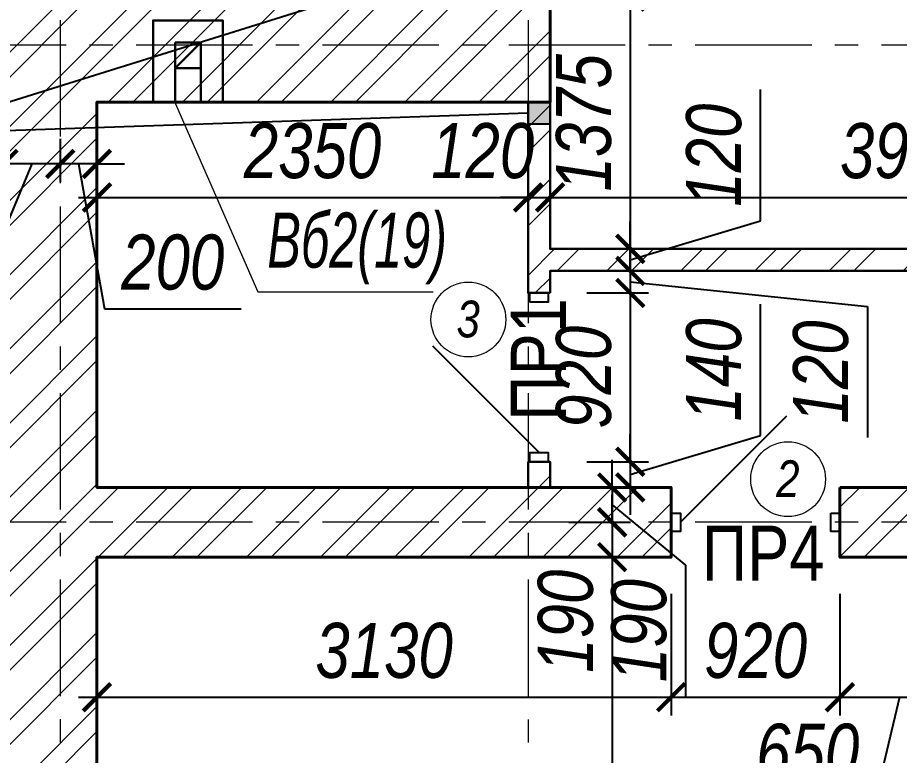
# Model space of a CAD drawing. Header units: millimetres. Extents: x 1582001 to 3303937, y 226471 to 491235.
# Drawn here: x 1798263 to 1803070, y 390638 to 394658 of the extents above; entities that cross this region are included whole.
import ezdxf
from ezdxf.enums import TextEntityAlignment as Align

# ---------------------------------------------------------------- set-up
doc = ezdxf.new("R2010")
doc.units = ezdxf.units.MM
doc.linetypes.add('CENTER', pattern=[50.8, 31.75, -6.35, 6.35, -6.35])
doc.layers.get('Defpoints').update_dxf_attribs({"color": 255, "lineweight": 30})
for name, color, linetype, lineweight in [('Двери', 173, 'Continuous', 25), ('Кирпич', 253, 'Continuous', 9), ('Маркировка', 253, 'Continuous', 18), ('Надписи', 7, 'Continuous', 15), ('Оси', 251, 'CENTER', 9), ('Перегородки', 202, 'Continuous', 30), ('ПЕРЕМЫЧКИ', 36, 'Continuous', 25), ('Размеры', 7, 'Continuous', 18), ('Стены несущие', 7, 'Continuous', 40)]:
    doc.layers.add(name, color=color, linetype=linetype, lineweight=lineweight)
doc.styles.add('style', font='ARIALNI.TTF', dxfattribs={"width": 0.98, "height": 300})
doc.styles.add('STYLE1', font='ARIALNI.TTF', dxfattribs={"height": 300})
doc.styles.add('стиль1', font='ARIALNI.TTF', dxfattribs={"width": 0.98, "height": 300})
doc.dimstyles.new('М100', dxfattribs={"dimtxt": 600, "dimasz": 150, "dimexe": 100, "dimexo": 200, "dimgap": 100, "dimtad": 1, "dimdec": 0, "dimtxsty": 'style', "dimblk": 'ARCHTICK', "dimcen": 150, "dimdle": 100, "dimclrt": 256, "dimadec": 0, "dimazin": 0, "dimtfac": 1, "dimtdec": 0, "dimtmove": 1, "dimatfit": 3, "dimldrblk": 'NONE', "dimfxl": 0, "dimarcsym": 0})

# ---------------------------------------------------------------- blocks, each defined once
blk = doc.blocks.new('*U19')
blk.add_line((0, 50), (-579.8, 629.8))
for points in [[(-50, 870), (-50, 920), (50, 920), (50, 870)], [(-50, 0), (-50, 50), (50, 50), (50, 0)]]:
    blk.add_lwpolyline(points, close=True)
blk = doc.blocks.new('*U20')
blk.add_line((50, 0), (629.8, 579.8))
for points in [[(0, 50), (50, 50), (50, -50), (0, -50)], [(870, 50), (920, 50), (920, -50), (870, -50)]]:
    blk.add_lwpolyline(points, close=True)
blk = doc.blocks.new('_ArchTick')
at = {"color": 0, "linetype": 'ByBlock', "const_width": 0.15}
blk.add_lwpolyline([(-0.5, -0.5), (0.5, 0.5)], dxfattribs=at)
blk = doc.blocks.new('*D369')
at = {"layer": 'Defpoints', "color": 0, "lineweight": -3, "transparency": 16777216}
for p in [(1798495.7, 394198.1), (1798695.7, 394198.1), (1798495.7, 393861.4)]:
    blk.add_point(p, dxfattribs=at)
at = {"layer": 'Размеры', "color": 0, "lineweight": -2, "transparency": 16777216}
for p, q in [((1798495.7, 393998.1), (1798495.7, 393761.4)), ((1798695.7, 393998.1), (1798695.7, 393761.4)), ((1798495.7, 393861.4), (1798345.7, 393861.4)), ((1798695.7, 393861.4), (1798495.7, 393861.4)), ((1798695.7, 393861.4), (1798495.7, 393861.4)), ((1798595.7, 393861.4), (1798736.1, 393070.8)), ((1798695.7, 393861.4), (1798845.7, 393861.4)), ((1798736.1, 393070.8), (1799481.4, 393070.8))]:
    blk.add_line(p, q, dxfattribs=at)
at = {"layer": 'Размеры', "color": 0, "lineweight": -2, "transparency": 16777216, "xscale": 150, "yscale": 150, "zscale": 150}
blk.add_blockref('_ArchTick', (1798495.7, 393861.4), dxfattribs=at)
at = {"layer": 'Размеры', "color": 0, "lineweight": -2, "transparency": 16777216, "xscale": 150, "yscale": 150, "zscale": 150, "rotation": 180}
blk.add_blockref('_ArchTick', (1798695.7, 393861.4), dxfattribs=at)
at = {"layer": 'Размеры', "transparency": 16777216, "insert": (1799108.7, 393324), "char_height": 300, "attachment_point": 5, "style": 'style'}
blk.add_mtext('200', dxfattribs=at)
blk = doc.blocks.new('_None')
blk = doc.blocks.new('*D370')
at = {"layer": 'Defpoints', "color": 0, "lineweight": -3, "transparency": 16777216}
for p in [(1798185.7, 394198.1), (1798495.7, 394198.1), (1798185.7, 393861.4)]:
    blk.add_point(p, dxfattribs=at)
at = {"layer": 'Размеры', "color": 0, "lineweight": -2, "transparency": 16777216}
for p, q in [((1798185.7, 393998.1), (1798185.7, 393761.4)), ((1798495.7, 393998.1), (1798495.7, 393761.4)), ((1798340.7, 393861.4), (1798026, 393108.4)), ((1798595.7, 393861.4), (1798085.7, 393861.4)), ((1798026, 393108.4), (1797279.4, 393108.4))]:
    blk.add_line(p, q, dxfattribs=at)
at = {"layer": 'Размеры', "color": 0, "lineweight": -2, "transparency": 16777216, "xscale": 150, "yscale": 150, "zscale": 150, "rotation": 180}
blk.add_blockref('_ArchTick', (1798185.7, 393861.4), dxfattribs=at)
at = {"layer": 'Размеры', "color": 0, "lineweight": -2, "transparency": 16777216, "xscale": 150, "yscale": 150, "zscale": 150}
blk.add_blockref('_ArchTick', (1798495.7, 393861.4), dxfattribs=at)
at = {"layer": 'Размеры', "transparency": 16777216, "insert": (1797652.7, 393361.5), "char_height": 300, "attachment_point": 5, "style": 'style'}
blk.add_mtext('310', dxfattribs=at)
blk = doc.blocks.new('*D371')
at = {"layer": 'Defpoints', "color": 0, "lineweight": -3, "transparency": 16777216}
for p in [(1798695.7, 394198.1), (1801045.7, 394198.1), (1801045.7, 393678.1)]:
    blk.add_point(p, dxfattribs=at)
at = {"layer": 'Размеры', "color": 0, "lineweight": -2, "transparency": 16777216}
for p, q in [((1798695.7, 393998.1), (1798695.7, 393578.1)), ((1801045.7, 393998.1), (1801045.7, 393578.1)), ((1798595.7, 393678.1), (1801145.7, 393678.1))]:
    blk.add_line(p, q, dxfattribs=at)
at = {"layer": 'Размеры', "color": 0, "lineweight": -2, "transparency": 16777216, "xscale": 150, "yscale": 150, "zscale": 150, "rotation": 180}
blk.add_blockref('_ArchTick', (1798695.7, 393678.1), dxfattribs=at)
at = {"layer": 'Размеры', "color": 0, "lineweight": -2, "transparency": 16777216, "xscale": 150, "yscale": 150, "zscale": 150}
blk.add_blockref('_ArchTick', (1801045.7, 393678.1), dxfattribs=at)
at = {"layer": 'Размеры', "transparency": 16777216, "insert": (1799870.7, 393931.3), "char_height": 300, "attachment_point": 5, "style": 'style'}
blk.add_mtext('2350', dxfattribs=at)
blk = doc.blocks.new('*D372')
at = {"layer": 'Defpoints', "color": 0, "lineweight": -3, "transparency": 16777216}
for p in [(1801045.7, 394198.1), (1801165.7, 394198.1), (1801165.7, 393678.1)]:
    blk.add_point(p, dxfattribs=at)
at = {"layer": 'Размеры', "color": 0, "lineweight": -2, "transparency": 16777216}
for p, q in [((1801045.7, 393998.1), (1801045.7, 393578.1)), ((1801165.7, 393998.1), (1801165.7, 393578.1)), ((1801045.7, 393678.1), (1800895.7, 393678.1)), ((1801045.7, 393678.1), (1801165.7, 393678.1)), ((1801165.7, 393678.1), (1801315.7, 393678.1))]:
    blk.add_line(p, q, dxfattribs=at)
at = {"layer": 'Размеры', "color": 0, "lineweight": -2, "transparency": 16777216, "xscale": 150, "yscale": 150, "zscale": 150}
blk.add_blockref('_ArchTick', (1801045.7, 393678.1), dxfattribs=at)
at = {"layer": 'Размеры', "color": 0, "lineweight": -2, "transparency": 16777216, "xscale": 150, "yscale": 150, "zscale": 150, "rotation": 180}
blk.add_blockref('_ArchTick', (1801165.7, 393678.1), dxfattribs=at)
at = {"layer": 'Размеры', "transparency": 16777216, "insert": (1800798.3, 393931.3), "char_height": 300, "attachment_point": 5, "style": 'style'}
blk.add_mtext('120', dxfattribs=at)
blk = doc.blocks.new('*D373')
at = {"layer": 'Defpoints', "color": 0, "lineweight": -3, "transparency": 16777216}
for p in [(1801165.7, 394198.1), (1805075.7, 393678.1), (1805075.7, 393678.1)]:
    blk.add_point(p, dxfattribs=at)
at = {"layer": 'Размеры', "color": 0, "lineweight": -2, "transparency": 16777216}
for p, q in [((1801165.7, 393998.1), (1801165.7, 393578.1)), ((1805075.7, 393878.1), (1805075.7, 393778.1)), ((1801065.7, 393678.1), (1805175.7, 393678.1))]:
    blk.add_line(p, q, dxfattribs=at)
at = {"layer": 'Размеры', "color": 0, "lineweight": -2, "transparency": 16777216, "xscale": 150, "yscale": 150, "zscale": 150, "rotation": 180}
blk.add_blockref('_ArchTick', (1801165.7, 393678.1), dxfattribs=at)
at = {"layer": 'Размеры', "color": 0, "lineweight": -2, "transparency": 16777216, "xscale": 150, "yscale": 150, "zscale": 150}
blk.add_blockref('_ArchTick', (1805075.7, 393678.1), dxfattribs=at)
at = {"layer": 'Размеры', "transparency": 16777216, "insert": (1803120.7, 393931.3), "char_height": 300, "attachment_point": 5, "style": 'style'}
blk.add_mtext('3910', dxfattribs=at)
blk = doc.blocks.new('*D261')
at = {"layer": 'Defpoints', "color": 0, "lineweight": -3, "transparency": 16777216}
for p in [(1798695.7, 391718.1), (1801825.7, 391718.1), (1801825.7, 390955)]:
    blk.add_point(p, dxfattribs=at)
at = {"layer": 'Размеры', "color": 0, "lineweight": -2, "transparency": 16777216}
for p, q in [((1798695.7, 391518.1), (1798695.7, 390855)), ((1801825.7, 391518.1), (1801825.7, 390855)), ((1798595.7, 390955), (1801925.7, 390955))]:
    blk.add_line(p, q, dxfattribs=at)
at = {"layer": 'Размеры', "color": 0, "lineweight": -2, "transparency": 16777216, "xscale": 150, "yscale": 150, "zscale": 150, "rotation": 180}
blk.add_blockref('_ArchTick', (1798695.7, 390955), dxfattribs=at)
at = {"layer": 'Размеры', "color": 0, "lineweight": -2, "transparency": 16777216, "xscale": 150, "yscale": 150, "zscale": 150}
blk.add_blockref('_ArchTick', (1801825.7, 390955), dxfattribs=at)
at = {"layer": 'Размеры', "transparency": 16777216, "insert": (1800260.7, 391208.1), "char_height": 300, "attachment_point": 5, "style": 'style'}
blk.add_mtext('3130', dxfattribs=at)
blk = doc.blocks.new('*D262')
at = {"layer": 'Defpoints', "color": 0, "lineweight": -3, "transparency": 16777216}
for p in [(1801825.7, 391718.1), (1802745.7, 391718.1), (1802745.7, 390955)]:
    blk.add_point(p, dxfattribs=at)
at = {"layer": 'Размеры', "color": 0, "lineweight": -2, "transparency": 16777216}
for p, q in [((1801825.7, 391518.1), (1801825.7, 390855)), ((1802745.7, 391518.1), (1802745.7, 390855)), ((1801725.7, 390955), (1802845.7, 390955))]:
    blk.add_line(p, q, dxfattribs=at)
at = {"layer": 'Размеры', "color": 0, "lineweight": -2, "transparency": 16777216, "xscale": 150, "yscale": 150, "zscale": 150, "rotation": 180}
blk.add_blockref('_ArchTick', (1801825.7, 390955), dxfattribs=at)
at = {"layer": 'Размеры', "color": 0, "lineweight": -2, "transparency": 16777216, "xscale": 150, "yscale": 150, "zscale": 150}
blk.add_blockref('_ArchTick', (1802745.7, 390955), dxfattribs=at)
at = {"layer": 'Размеры', "transparency": 16777216, "insert": (1802285.7, 391208.1), "char_height": 300, "attachment_point": 5, "style": 'style'}
blk.add_mtext('920', dxfattribs=at)
blk = doc.blocks.new('*D263')
at = {"layer": 'Defpoints', "color": 0, "lineweight": -3, "transparency": 16777216}
for p in [(1802745.7, 391718.1), (1803395.7, 391718.1), (1803395.7, 390955)]:
    blk.add_point(p, dxfattribs=at)
at = {"layer": 'Размеры', "color": 0, "lineweight": -2, "transparency": 16777216}
for p, q in [((1802745.7, 391518.1), (1802745.7, 390855)), ((1803395.7, 391518.1), (1803395.7, 390855)), ((1802645.7, 390955), (1803495.7, 390955)), ((1803070.7, 390955), (1802938.8, 390405.5)), ((1802938.8, 390405.5), (1802201.8, 390405.5))]:
    blk.add_line(p, q, dxfattribs=at)
at = {"layer": 'Размеры', "color": 0, "lineweight": -2, "transparency": 16777216, "xscale": 150, "yscale": 150, "zscale": 150, "rotation": 180}
blk.add_blockref('_ArchTick', (1802745.7, 390955), dxfattribs=at)
at = {"layer": 'Размеры', "color": 0, "lineweight": -2, "transparency": 16777216, "xscale": 150, "yscale": 150, "zscale": 150}
blk.add_blockref('_ArchTick', (1803395.7, 390955), dxfattribs=at)
at = {"layer": 'Размеры', "transparency": 16777216, "insert": (1802570.3, 390658.7), "char_height": 300, "attachment_point": 5, "style": 'style'}
blk.add_mtext('650', dxfattribs=at)
blk = doc.blocks.new('*D288')
at = {"layer": 'Defpoints', "color": 0, "lineweight": -3, "transparency": 16777216}
for p in [(1801165.7, 394773.1), (1801165.7, 393398.1), (1801602.9, 393398.1)]:
    blk.add_point(p, dxfattribs=at)
at = {"layer": 'Размеры', "color": 0, "lineweight": -2, "transparency": 16777216}
for p, q in [((1801602.9, 394873.1), (1801602.9, 393298.1)), ((1801365.7, 394773.1), (1801702.9, 394773.1)), ((1801365.7, 393398.1), (1801702.9, 393398.1))]:
    blk.add_line(p, q, dxfattribs=at)
at = {"layer": 'Размеры', "color": 0, "lineweight": -2, "transparency": 16777216, "xscale": 150, "yscale": 150, "zscale": 150}
for p, rotation in [((1801602.9, 394773.1), 90), ((1801602.9, 393398.1), 270)]:
    blk.add_blockref('_ArchTick', p, dxfattribs=dict(at, rotation=rotation))
at = {"layer": 'Размеры', "transparency": 16777216, "insert": (1801349.7, 394085.6), "char_height": 300, "attachment_point": 5, "rotation": 90, "style": 'style'}
blk.add_mtext('1375', dxfattribs=at)
blk = doc.blocks.new('*D289')
at = {"layer": 'Defpoints', "color": 0, "lineweight": -3, "transparency": 16777216}
for p in [(1801165.7, 393398.1), (1801165.7, 393278.1), (1801602.9, 393278.1)]:
    blk.add_point(p, dxfattribs=at)
at = {"layer": 'Размеры', "color": 0, "lineweight": -2, "transparency": 16777216}
for p, q in [((1802312.4, 393551), (1802312.4, 394266.2)), ((1801602.9, 393338.1), (1802312.4, 393551)), ((1801602.9, 393398.1), (1801602.9, 393548.1)), ((1801365.7, 393398.1), (1801702.9, 393398.1)), ((1801602.9, 393398.1), (1801602.9, 393278.1)), ((1801602.9, 393398.1), (1801602.9, 393278.1)), ((1801365.7, 393278.1), (1801702.9, 393278.1)), ((1801602.9, 393278.1), (1801602.9, 393128.1))]:
    blk.add_line(p, q, dxfattribs=at)
at = {"layer": 'Размеры', "color": 0, "lineweight": -2, "transparency": 16777216, "xscale": 150, "yscale": 150, "zscale": 150}
for p, rotation in [((1801602.9, 393398.1), 270), ((1801602.9, 393278.1), 90)]:
    blk.add_blockref('_ArchTick', p, dxfattribs=dict(at, rotation=rotation))
at = {"layer": 'Размеры', "transparency": 16777216, "insert": (1802059.2, 393908.6), "char_height": 300, "attachment_point": 5, "rotation": 90, "style": 'style'}
blk.add_mtext('120', dxfattribs=at)
blk = doc.blocks.new('*D290')
at = {"layer": 'Defpoints', "color": 0, "lineweight": -3, "transparency": 16777216}
for p in [(1801165.7, 393278.1), (1801165.7, 393158.1), (1801602.9, 393158.1)]:
    blk.add_point(p, dxfattribs=at)
at = {"layer": 'Размеры', "color": 0, "lineweight": -2, "transparency": 16777216}
for p, q in [((1801602.9, 393278.1), (1801602.9, 393428.1)), ((1801365.7, 393278.1), (1801702.9, 393278.1)), ((1801602.9, 393278.1), (1801602.9, 393158.1)), ((1801602.9, 393278.1), (1801602.9, 393158.1)), ((1801602.9, 393218.1), (1802895.2, 393084.9)), ((1801365.7, 393158.1), (1801702.9, 393158.1)), ((1801602.9, 393158.1), (1801602.9, 393008.1)), ((1802895.2, 393084.9), (1802895.2, 392369.7))]:
    blk.add_line(p, q, dxfattribs=at)
at = {"layer": 'Размеры', "color": 0, "lineweight": -2, "transparency": 16777216, "xscale": 150, "yscale": 150, "zscale": 150}
for p, rotation in [((1801602.9, 393278.1), 270), ((1801602.9, 393158.1), 90)]:
    blk.add_blockref('_ArchTick', p, dxfattribs=dict(at, rotation=rotation))
at = {"layer": 'Размеры', "transparency": 16777216, "insert": (1802642, 392727.3), "char_height": 300, "attachment_point": 5, "rotation": 90, "style": 'style'}
blk.add_mtext('120', dxfattribs=at)
blk = doc.blocks.new('*D291')
at = {"layer": 'Defpoints', "color": 0, "lineweight": -3, "transparency": 16777216}
for p in [(1801165.7, 393158.1), (1801165.7, 392238.1), (1801602.9, 392238.1)]:
    blk.add_point(p, dxfattribs=at)
at = {"layer": 'Размеры', "color": 0, "lineweight": -2, "transparency": 16777216}
for p, q in [((1801602.9, 393258.1), (1801602.9, 392138.1)), ((1801365.7, 393158.1), (1801702.9, 393158.1)), ((1801365.7, 392238.1), (1801702.9, 392238.1))]:
    blk.add_line(p, q, dxfattribs=at)
at = {"layer": 'Размеры', "color": 0, "lineweight": -2, "transparency": 16777216, "xscale": 150, "yscale": 150, "zscale": 150}
for p, rotation in [((1801602.9, 393158.1), 90), ((1801602.9, 392238.1), 270)]:
    blk.add_blockref('_ArchTick', p, dxfattribs=dict(at, rotation=rotation))
at = {"layer": 'Размеры', "transparency": 16777216, "insert": (1801349.7, 392698.1), "char_height": 300, "attachment_point": 5, "rotation": 90, "style": 'style'}
blk.add_mtext('920', dxfattribs=at)
blk = doc.blocks.new('*D182')
at = {"layer": 'Defpoints', "color": 0, "lineweight": -3, "transparency": 16777216}
for p in [(1801265.7, 392238.1), (1801265.7, 392098.1), (1801602.9, 392098.1)]:
    blk.add_point(p, dxfattribs=at)
at = {"layer": 'Размеры', "color": 0, "lineweight": -2, "transparency": 16777216}
for p, q in [((1802312.4, 392381), (1802312.4, 393096.2)), ((1801602.9, 392238.1), (1801602.9, 392388.1)), ((1801602.9, 392168.1), (1802312.4, 392381)), ((1801465.7, 392238.1), (1801702.9, 392238.1)), ((1801602.9, 392238.1), (1801602.9, 392098.1)), ((1801602.9, 392238.1), (1801602.9, 392098.1)), ((1801465.7, 392098.1), (1801702.9, 392098.1)), ((1801602.9, 392098.1), (1801602.9, 391948.1))]:
    blk.add_line(p, q, dxfattribs=at)
at = {"layer": 'Размеры', "color": 0, "lineweight": -2, "transparency": 16777216, "xscale": 150, "yscale": 150, "zscale": 150}
for p, rotation in [((1801602.9, 392238.1), 270), ((1801602.9, 392098.1), 90)]:
    blk.add_blockref('_ArchTick', p, dxfattribs=dict(at, rotation=rotation))
at = {"layer": 'Размеры', "transparency": 16777216, "insert": (1802059.2, 392738.6), "char_height": 300, "attachment_point": 5, "rotation": 90, "style": 'style'}
blk.add_mtext('140', dxfattribs=at)
blk = doc.blocks.new('*D183')
at = {"layer": 'Defpoints', "color": 0, "lineweight": -3, "transparency": 16777216}
for p in [(1801054.4, 392098.1), (1801067.6, 391908.1), (1801504.1, 391908.1)]:
    blk.add_point(p, dxfattribs=at)
at = {"layer": 'Размеры', "color": 0, "lineweight": -2, "transparency": 16777216}
for p, q in [((1801504.1, 392098.1), (1801504.1, 392248.1)), ((1801254.4, 392098.1), (1801604.1, 392098.1)), ((1801504.1, 392098.1), (1801504.1, 391908.1)), ((1801504.1, 392098.1), (1801504.1, 391908.1)), ((1801504.1, 392003.1), (1801904.1, 391675.4)), ((1801267.6, 391908.1), (1801604.1, 391908.1)), ((1801504.1, 391908.1), (1801504.1, 391758.1)), ((1801904.1, 391675.4), (1801904.1, 390960.2))]:
    blk.add_line(p, q, dxfattribs=at)
at = {"layer": 'Размеры', "color": 0, "lineweight": -2, "transparency": 16777216, "xscale": 150, "yscale": 150, "zscale": 150}
for p, rotation in [((1801504.1, 392098.1), 270), ((1801504.1, 391908.1), 90)]:
    blk.add_blockref('_ArchTick', p, dxfattribs=dict(at, rotation=rotation))
at = {"layer": 'Размеры', "transparency": 16777216, "insert": (1801650.9, 391317.8), "char_height": 300, "attachment_point": 5, "rotation": 90, "style": 'style'}
blk.add_mtext('190', dxfattribs=at)
blk = doc.blocks.new('*D292')
at = {"layer": 'Defpoints', "color": 0, "lineweight": -3, "transparency": 16777216}
for p in [(1801178.9, 391908.1), (1801073.8, 391718.1), (1801504.1, 391718.1)]:
    blk.add_point(p, dxfattribs=at)
at = {"layer": 'Размеры', "color": 0, "lineweight": -2, "transparency": 16777216}
for p, q in [((1801504.1, 391908.1), (1801504.1, 392058.1)), ((1801378.9, 391908.1), (1801604.1, 391908.1)), ((1801504.1, 391908.1), (1801504.1, 391718.1)), ((1801273.8, 391718.1), (1801604.1, 391718.1)), ((1801504.1, 391718.1), (1801504.1, 391568.1))]:
    blk.add_line(p, q, dxfattribs=at)
at = {"layer": 'Размеры', "color": 0, "lineweight": -2, "transparency": 16777216, "xscale": 150, "yscale": 150, "zscale": 150}
for p, rotation in [((1801504.1, 391908.1), 270), ((1801504.1, 391718.1), 90)]:
    blk.add_blockref('_ArchTick', p, dxfattribs=dict(at, rotation=rotation))
at = {"layer": 'Размеры', "transparency": 16777216, "insert": (1801250.9, 391369.1), "char_height": 300, "attachment_point": 5, "rotation": 90, "style": 'style'}
blk.add_mtext('190', dxfattribs=at)
blk = doc.blocks.new('*D293')
at = {"layer": 'Defpoints', "color": 0, "lineweight": -3, "transparency": 16777216}
for p in [(1801073.8, 391718.1), (1801504.1, 388328.1), (1802875.7, 388328.1)]:
    blk.add_point(p, dxfattribs=at)
at = {"layer": 'Размеры', "color": 0, "lineweight": -2, "transparency": 16777216}
for p, q in [((1801504.1, 391818.1), (1801504.1, 388228.1)), ((1801273.8, 391718.1), (1801604.1, 391718.1)), ((1802675.7, 388328.1), (1801404.1, 388328.1))]:
    blk.add_line(p, q, dxfattribs=at)
at = {"layer": 'Размеры', "color": 0, "lineweight": -2, "transparency": 16777216, "xscale": 150, "yscale": 150, "zscale": 150}
for p, rotation in [((1801504.1, 391718.1), 90), ((1801504.1, 388328.1), 270)]:
    blk.add_blockref('_ArchTick', p, dxfattribs=dict(at, rotation=rotation))
at = {"layer": 'Размеры', "transparency": 16777216, "insert": (1801250.9, 390023.1), "char_height": 300, "attachment_point": 5, "rotation": 90, "style": 'style'}
blk.add_mtext('3390', dxfattribs=at)

msp = doc.modelspace()

# ---------------------------------------------------------------- hatches: boundary and pattern name
at = {"lineweight": -3, "ltscale": 100}
msp.add_hatch(color=256, dxfattribs=at).paths.add_polyline_path([(1801045.7, 394198.1), (1801165.7, 394198.1), (1801165.7, 394078.1), (1801045.7, 394078.1)])
at = {"layer": 'Кирпич'}
h = msp.add_hatch(dxfattribs=at)
h.set_pattern_fill('ANSI32', color=256, scale=30, style=0)
h.set_pattern_definition([(45, (344110.15, 96926.34), (-202.055763, 202.055763), []), (45, (344244.86, 96926.34), (-202.055763, 202.055763), [])])
h.paths.add_polyline_path([(1800655.7, 394708.1), (1800655.7, 394773.1), (1801165.7, 394773.1), (1801165.7, 394198.1), (1798695.7, 394198.1), (1798695.7, 392098.1), (1801825.7, 392098.1), (1801825.7, 391718.1), (1798695.7, 391718.1), (1798695.7, 388328.1), (1799615.7, 388328.1), (1799615.7, 387818.1), (1798185.7, 387818.1), (1798185.7, 394708.1)])
h.paths.add_polyline_path([(1801165.7, 393158.1), (1801045.7, 393158.1), (1801045.7, 394198.1), (1801165.7, 394198.1), (1801165.7, 393398.1), (1805075.7, 393398.1), (1805075.7, 394578.1), (1805195.7, 394578.1), (1805195.7, 393278.1), (1801165.7, 393278.1)])
h.paths.add_polyline_path([(1802745.7, 392098.1), (1804165.7, 392098.1), (1804165.7, 391718.1), (1802745.7, 391718.1)])
h.paths.add_polyline_path([(1803395.7, 391718.1), (1803515.7, 391718.1), (1803515.7, 388328.1), (1803395.7, 388328.1)])
h.paths.add_polyline_path([(1802875.7, 388328.1), (1804295.7, 388328.1), (1804295.7, 387818.1), (1802875.7, 387818.1)])
h.paths.add_polyline_path([(1808195.7, 392218.1), (1808575.7, 392218.1), (1808575.7, 387578.1), (1808065.7, 387578.1), (1808065.7, 387818.1), (1807555.7, 387818.1), (1807555.7, 388328.1), (1808195.7, 388328.1), (1808195.7, 391718.1), (1805085.7, 391718.1), (1805085.7, 392098.1), (1808195.7, 392098.1)])
h.paths.add_polyline_path([(1808575.7, 386528.1), (1808065.7, 386528.1), (1808065.7, 386018.1), (1808575.7, 386018.1)])
h.paths.add_polyline_path([(1808195.7, 394948.1), (1808575.7, 394948.1), (1808575.7, 393648.1), (1813135.7, 393648.1), (1813135.7, 394818.1), (1813645.7, 394818.1), (1813645.7, 391088.1), (1813135.7, 391088.1), (1813135.7, 393268.4), (1808575.7, 393268.4), (1808575.7, 393138.1), (1808195.7, 393138.1)])
h.paths.add_polyline_path([(1813135.7, 388738.1), (1813645.7, 388738.1), (1813645.7, 386018.1), (1813135.7, 386018.1)])
h.paths.add_polyline_path([(1808195.7, 397158.1), (1808575.7, 397158.1), (1808575.7, 395868.1), (1808195.7, 395868.1)])
h.paths.add_polyline_path([(1809755.7, 398208.1), (1809755.7, 397158.1), (1808575.7, 397158.1), (1808575.7, 397038.1), (1810655.7, 397038.1), (1810655.7, 397158.1), (1809875.7, 397158.1), (1809875.7, 398208.1)])
h.paths.add_polyline_path([(1813135.7, 399638.1), (1813645.7, 399638.1), (1813645.7, 397038.1), (1813135.7, 397038.1), (1813135.7, 398208.1), (1809625.7, 398208.1), (1809625.7, 398588.1), (1813135.7, 398588.1)])
h.paths.add_polyline_path([(1812225.7, 397158.1), (1813135.7, 397158.1), (1813135.7, 397038.1), (1812225.7, 397038.1)], flags=17)
h.paths.add_polyline_path([(1803125.7, 396008.1), (1803515.7, 396008.1), (1803515.7, 398208.1), (1803635.7, 398208.1), (1803635.7, 396008.1), (1804025.7, 396008.1), (1804025.7, 395888.1), (1803125.7, 395888.1)], flags=17)
h.paths.add_polyline_path([(1806115.7, 398208.1), (1806235.7, 398208.1), (1806235.7, 395888.1), (1805195.7, 395888.1), (1805195.7, 395498.1), (1805075.7, 395498.1), (1805075.7, 395888.1), (1804945.7, 395888.1), (1804945.7, 396008.1), (1806115.7, 396008.1)])
h.paths.add_polyline_path([(1800655.7, 399878.1), (1801165.7, 399878.1), (1801165.7, 398588.1), (1806115.7, 398588.1), (1806115.7, 398848.1), (1806365.7, 398848.1), (1806365.7, 398588.1), (1806755.7, 398588.1), (1806755.7, 398208.1), (1801165.7, 398208.1), (1801165.7, 395823.1), (1800655.7, 395823.1)])
h.paths.add_polyline_path([(1801165.7, 400928.1), (1800655.7, 400928.1), (1800655.7, 401698.1), (1801685.7, 401698.1), (1801685.7, 401188.1), (1801165.7, 401188.1)])
h.paths.add_polyline_path([(1803390.7, 401188.1), (1803640.7, 401188.1), (1803640.7, 398588.1), (1803390.7, 398588.1)])
h.paths.add_polyline_path([(1804300.7, 401188.1), (1802735.7, 401188.1), (1802735.7, 401698.1), (1804300.7, 401698.1)])
h.paths.add_polyline_path([(1808705.7, 398588.1), (1808705.7, 398208.1), (1807805.7, 398208.1), (1807805.7, 398588.1), (1808195.7, 398588.1), (1808195.7, 399898.1), (1807805.7, 399898.1), (1807805.7, 400408.1), (1808065.7, 400408.1), (1808065.7, 404698.1), (1808575.7, 404698.1), (1808575.7, 398588.1)])
h.paths.add_polyline_path([(1805350.7, 401698.1), (1806625.7, 401698.1), (1806625.7, 400408.1), (1806755.7, 400408.1), (1806755.7, 399898.1), (1806365.7, 399898.1), (1806365.7, 399768.1), (1806115.7, 399768.1), (1806115.7, 401188.1), (1805350.7, 401188.1)])
h.paths.add_polyline_path([(1813645.7, 404698.1), (1813135.7, 404698.1), (1813135.7, 401988.1), (1813645.7, 401988.1)])
h.paths.add_polyline_path([(1802205.7, 396008.1), (1801165.7, 396008.1), (1801165.7, 395888.1), (1802205.7, 395888.1)], flags=17)
h.paths.add_polyline_path([(1801045.7, 392238.1), (1801165.7, 392238.1), (1801165.7, 392098.1), (1801045.7, 392098.1)], flags=17)

# ---------------------------------------------------------------- linework, layer by layer
at = {"ltscale": 100}
for p in [(1803635.7, 395888.1), (1801045.7, 394138.1)]:
    msp.add_line(p, (1797650.6, 394022.4), dxfattribs=at)
at = {"lineweight": -3, "ltscale": 100}
msp.add_line((1801165.7, 394198.1), (1801165.7, 394078.1), dxfattribs=at)
msp.add_lwpolyline([(1801045.7, 394198.1), (1801165.7, 394198.1), (1801165.7, 394078.1), (1801045.7, 394078.1)], close=True, dxfattribs=at)
at = {"layer": 'Маркировка', "color": 5}
for centre in [(1800720.4, 393013.2), (1802463, 392143)]:
    msp.add_circle(centre, 203.9, dxfattribs=at)
at = {"layer": 'Надписи'}
msp.add_lwpolyline([(1799115.8, 394204.1), (1799572.4, 393164.3), (1800529.1, 393164.3)], dxfattribs=at)
at = {"layer": 'Оси', "ltscale": 20}
for p, q in [((1798495.7, 407852.6), (1798495.7, 382873.6)), ((1801045.7, 407852.5), (1801045.7, 382873.7)), ((1816815.7, 394508.1), (1795015.7, 394508.1)), ((1816815.7, 391908.1), (1795015.7, 391908.1))]:
    msp.add_line(p, q, dxfattribs=at)
at = {"layer": 'Перегородки'}
for p, q in [((1799261.4, 394523.1), (1799121.4, 394383.1)), ((1799121.4, 394383.1), (1799121.4, 394523.1)), ((1799261.4, 394523.1), (1799121.4, 394523.1)), ((1799261.4, 394523.1), (1799261.4, 394383.1)), ((1799261.4, 394383.1), (1799121.4, 394383.1)), ((1799121.4, 394383.1), (1799121.4, 394198.1)), ((1799261.4, 394383.1), (1799261.4, 394198.1))]:
    msp.add_line(p, q, dxfattribs=at)
for points in [[(1799001.4, 394198.1), (1799381.4, 394198.1), (1799381.4, 394643.1), (1799001.4, 394643.1)], [(1801045.7, 392238.1), (1801165.7, 392238.1), (1801165.7, 392098.1), (1801045.7, 392098.1)]]:
    msp.add_lwpolyline(points, close=True, dxfattribs=at)
msp.add_lwpolyline([(1801165.7, 393158.1), (1801045.7, 393158.1), (1801045.7, 394198.1), (1801165.7, 394198.1), (1801165.7, 393398.1), (1805075.7, 393398.1), (1805075.7, 394578.1), (1805195.7, 394578.1), (1805195.7, 393278.1), (1801165.7, 393278.1), (1801165.7, 393158.1)], dxfattribs=at)
at = {"layer": 'Стены несущие'}
msp.add_lwpolyline([(1800655.7, 394708.1), (1800655.7, 394773.1), (1801165.7, 394773.1), (1801165.7, 394198.1), (1798695.7, 394198.1), (1798695.7, 392098.1), (1801825.7, 392098.1), (1801825.7, 391718.1), (1798695.7, 391718.1), (1798695.7, 388328.1), (1799615.7, 388328.1), (1799615.7, 387818.1), (1798185.7, 387818.1), (1798185.7, 394708.1), (1800655.7, 394708.1)], dxfattribs=at)
msp.add_lwpolyline([(1802745.7, 392098.1), (1804165.7, 392098.1), (1804165.7, 391718.1), (1802745.7, 391718.1)], close=True, dxfattribs=at)

# ---------------------------------------------------------------- block references
at = {"layer": 'Двери'}
for name, p in [('*U19', (1801105.7, 392238.1)), ('*U20', (1801825.7, 391908.1))]:
    msp.add_blockref(name, p, dxfattribs=at)

# ---------------------------------------------------------------- texts
at = {"layer": 'Маркировка', "color": 5, "style": 'стиль1'}
for s, p in [('3', (1800719.1, 393015.9)), ('2', (1802461.7, 392145.7))]:
    msp.add_text(s, height=200, dxfattribs=at).set_placement(p, align=Align.MIDDLE_CENTER)
at = {"layer": 'Надписи', "insert": (1800113.9, 393400.8), "char_height": 300, "width": 3607.392, "attachment_point": 5, "style": 'STYLE1'}
msp.add_mtext('{\\W0.8;Вб2(19)}', dxfattribs=at)
at = {"layer": 'ПЕРЕМЫЧКИ', "color": 116, "ltscale": 2, "insert": (1800951.7, 392461.3), "char_height": 300, "width": 928.795, "attachment_point": 1, "rotation": 90, "style": 'STYLE1'}
msp.add_mtext('{\\fArial Narrow|b0|i0|c204|p34;ПР1}', dxfattribs=at)
at = {"layer": 'ПЕРЕМЫЧКИ', "color": 116, "ltscale": 2, "insert": (1801992.8, 391889.9), "char_height": 300, "width": 928.795, "attachment_point": 1, "style": 'STYLE1'}
msp.add_mtext('{\\fArial Narrow|b0|i0|c204|p34;ПР4}', dxfattribs=at)

# ---------------------------------------------------------------- dimensions: what is measured, and where the dimension line sits
at = {"layer": 'Размеры'}
for base, p1, p2, picture, middle in [((1801602.9, 393398.1), (1801165.7, 394773.1), (1801165.7, 393398.1), '*D288', (1801349.7, 394085.6)), ((1801602.9, 393278.1), (1801165.7, 393398.1), (1801165.7, 393278.1), '*D289', (1802059.2, 393651)), ((1801602.9, 392238.1), (1801165.7, 393158.1), (1801165.7, 392238.1), '*D291', (1801349.7, 392698.1)), ((1801602.9, 392098.1), (1801265.7, 392238.1), (1801265.7, 392098.1), '*D182', (1802059.2, 392481)), ((1801504.1, 388328.1), (1801073.8, 391718.1), (1802875.7, 388328.1), '*D293', (1801250.9, 390023.1))]:
    dim = msp.add_linear_dim(base=base, p1=p1, p2=p2, angle=90, dimstyle='М100', override={"dimtxt": 250}, dxfattribs=at)
    dim.commit()
    dim.dimension.update_dxf_attribs({"geometry": picture, "text_midpoint": middle})
for base, p1, p2, picture, middle in [((1798185.7, 393861.4), (1798495.7, 394198.1), (1798185.7, 394198.1), '*D370', (1797926, 393108.4)), ((1798495.7, 393861.4), (1798695.7, 394198.1), (1798495.7, 394198.1), '*D369', (1798836.1, 393070.8)), ((1801165.7, 393678.1), (1801045.7, 394198.1), (1801165.7, 394198.1), '*D372', (1800798.3, 393678.1)), ((1803395.7, 390955), (1802745.7, 391718.1), (1803395.7, 391718.1), '*D263', (1802838.8, 390405.5))]:
    dim = msp.add_linear_dim(base=base, p1=p1, p2=p2, dimstyle='М100', override={"dimtxt": 250}, dxfattribs=at)
    dim.commit()
    dim.dimension.update_dxf_attribs({"geometry": picture, "text_midpoint": middle, "dimtype": 160})
for base, p1, p2, picture, middle in [((1801045.7, 393678.1), (1798695.7, 394198.1), (1801045.7, 394198.1), '*D371', (1799870.7, 393931.3)), ((1805075.7, 393678.1), (1801165.7, 394198.1), (1805075.7, 393678.1), '*D373', (1803120.7, 393931.3)), ((1801825.7, 390955), (1798695.7, 391718.1), (1801825.7, 391718.1), '*D261', (1800260.7, 391208.1)), ((1802745.7, 390955), (1801825.7, 391718.1), (1802745.7, 391718.1), '*D262', (1802285.7, 391208.1))]:
    dim = msp.add_linear_dim(base=base, p1=p1, p2=p2, dimstyle='М100', override={"dimtxt": 250}, dxfattribs=at)
    dim.commit()
    dim.dimension.update_dxf_attribs({"geometry": picture, "text_midpoint": middle})
for base, p1, p2, picture, middle in [((1801602.9, 393158.1), (1801165.7, 393278.1), (1801165.7, 393158.1), '*D290', (1802895.2, 392984.9)), ((1801504.1, 391908.1), (1801054.4, 392098.1), (1801067.6, 391908.1), '*D183', (1801904.1, 391575.4)), ((1801504.1, 391718.1), (1801178.9, 391908.1), (1801073.8, 391718.1), '*D292', (1801504.1, 391369.1))]:
    dim = msp.add_linear_dim(base=base, p1=p1, p2=p2, angle=90, dimstyle='М100', override={"dimtxt": 250}, dxfattribs=at)
    dim.commit()
    dim.dimension.update_dxf_attribs({"geometry": picture, "text_midpoint": middle, "dimtype": 160})

doc.saveas('drawing.dxf')
